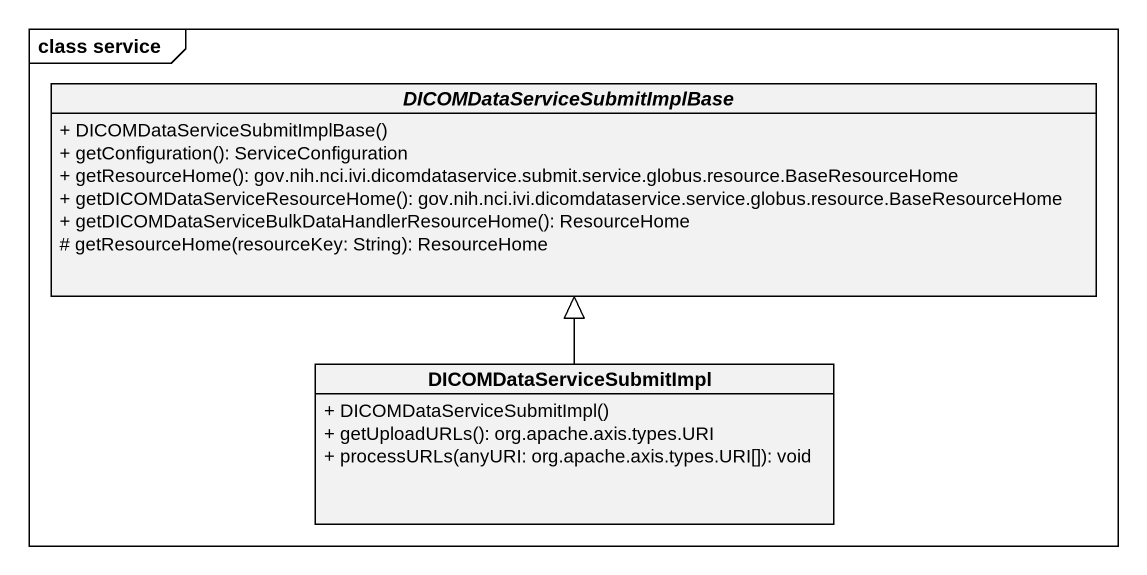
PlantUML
@startuml
mainframe class service
hide circle
hide empty members
skinparam classAttributeIconSize 0
abstract class "DICOMDataServiceSubmitImplBase" as DICOMDataServiceSubmitImplBa {
  + DICOMDataServiceSubmitImplBase()
  + getConfiguration(): ServiceConfiguration
  + getResourceHome(): gov.nih.nci.ivi.dicomdataservice.submit.service.globus.resource.BaseResourceHome
  + getDICOMDataServiceResourceHome(): gov.nih.nci.ivi.dicomdataservice.service.globus.resource.BaseResourceHome
  + getDICOMDataServiceBulkDataHandlerResourceHome(): ResourceHome
  # getResourceHome(resourceKey: String): ResourceHome
}
class DICOMDataServiceSubmitImpl {
  + DICOMDataServiceSubmitImpl()
  + getUploadURLs(): org.apache.axis.types.URI
  + processURLs(anyURI: org.apache.axis.types.URI[]): void
}
DICOMDataServiceSubmitImpl -up-|> DICOMDataServiceSubmitImplBa
@enduml
